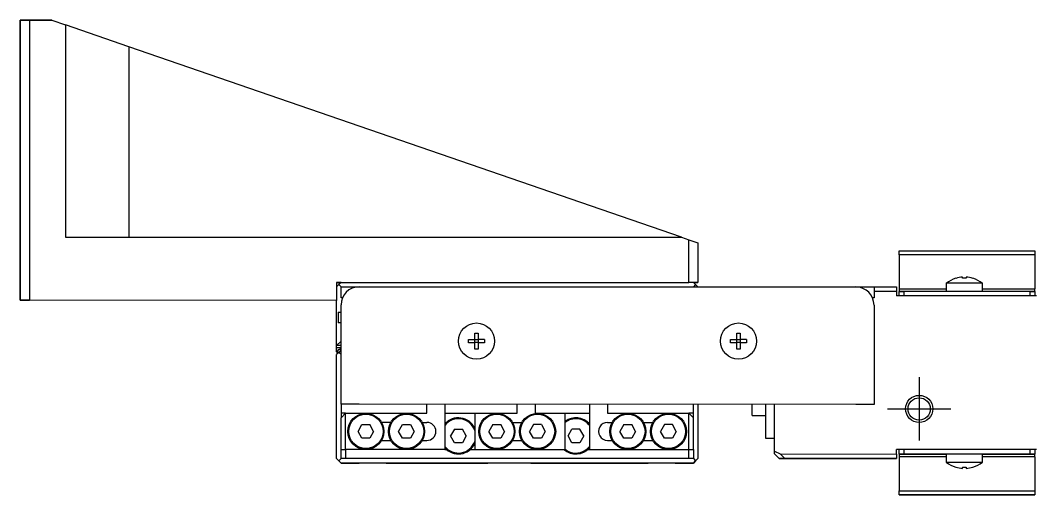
# Model space of a CAD drawing. Extents: x 0 to 634, y -8 to 556.
# Drawn here: x 0 to 112.4, y 256.8 to 309.3 of the extents above; entities that cross this region are included whole.
import ezdxf

# ---------------------------------------------------------------- set-up
doc = ezdxf.new("R2010")
doc.units = 0
doc.header["$LTSCALE"] = 0.5
doc.linetypes.add('CENTER', pattern=[50.8, 31.75, -6.35, 6.35, -6.35])
for name, color, linetype in [('MSM_CENTER', 1, 'CENTER'), ('MSM_CONTINUOUS', 7, 'CONTINUOUS'), ('MSM_NARROW', 5, 'CONTINUOUS')]:
    doc.layers.add(name, color=color, linetype=linetype)

msp = doc.modelspace()

# ---------------------------------------------------------------- linework, layer by layer
at = {"layer": 'MSM_CENTER'}
for p, q in [((99.5, 269.77), (99.5, 262.77)), ((96, 266.27), (103, 266.27))]:
    msp.add_line(p, q, dxfattribs=at)
at = {"layer": 'MSM_CONTINUOUS'}
for p, q in [((0, 278.29), (0, 309.29)), ((0, 309.29), (1, 309.29)), ((3.5, 309.29), (0, 309.29)), ((0, 309.29), (0, 278.29)), ((1, 309.29), (1, 278.29)), ((1, 309.29), (3.5, 309.29)), ((3.5, 309.29), (5, 308.77)), ((5, 308.77), (5, 285.29)), ((12, 306.36), (5, 308.77)), ((73.2, 285.28), (12, 306.36)), ((12, 306.36), (12, 285.29)), ((5, 285.29), (73.2, 285.28)), ((73.2, 285.28), (74, 285)), ((74, 280.28), (74, 285)), ((74, 285), (75, 284.66)), ((75, 284.66), (75, 280.28)), ((97.3, 283.77), (112.3, 283.77)), ((97.3, 283.33), (97.3, 283.77)), ((97.3, 283.33), (97.3, 279.57)), ((112.3, 283.33), (97.3, 283.33)), ((112.3, 283.77), (112.3, 283.33)), ((112.3, 283.33), (112.3, 279.56)), ((35, 280.28), (74, 280.28)), ((35, 280.28), (35, 278.28)), ((35.5, 280.28), (35, 280.28)), ((35.25, 280.03), (35, 279.78)), ((35.5, 280.28), (35.25, 280.03)), ((35.5, 279.78), (35.25, 280.03)), ((74.5, 280.28), (74, 280.28)), ((75, 280.28), (74.5, 280.28)), ((74.5, 280.28), (75, 280.28)), ((74.75, 280.03), (74.5, 280.28)), ((74.75, 280.03), (74.5, 279.78)), ((75, 279.78), (74.75, 280.03)), ((106.5, 280.17), (102.5, 280.17)), ((102.5, 280.17), (102.5, 279.27)), ((103.57, 280.73), (103.55, 280.73)), ((104.3, 280.73), (104.3, 280.86)), ((104.7, 280.73), (104.3, 280.73)), ((104.7, 280.86), (104.7, 280.73)), ((105.45, 280.73), (105.43, 280.73)), ((106.5, 279.27), (106.5, 280.17)), ((35.5, 279.78), (37.5, 279.78)), ((35.5, 278.58), (35.5, 279.78)), ((37.5, 279.78), (92.5, 279.77)), ((92.5, 279.77), (94.5, 279.77)), ((94.5, 279.77), (94.5, 278.57)), ((94.5, 279.77), (97, 279.77)), ((97, 279.27), (94.5, 279.27)), ((97, 279.77), (97, 279.27)), ((97, 279.27), (97, 278.77)), ((112.5, 278.77), (97, 278.77)), ((97.3, 279.57), (97.3, 279.27)), ((97.3, 279.57), (102.5, 279.57)), ((97.3, 278.77), (97.3, 279.27)), ((97.3, 279.27), (97.8, 279.27)), ((102.5, 279.27), (97.3, 279.27)), ((97.8, 279.27), (97.8, 278.77)), ((111.8, 279.27), (97.8, 279.27)), ((106.5, 279.57), (112.3, 279.56)), ((112.3, 279.27), (106.5, 279.27)), ((111.8, 278.77), (111.8, 279.27)), ((111.8, 279.27), (112.3, 279.27)), ((112.3, 279.27), (112.3, 279.56)), ((112.3, 279.27), (112.3, 278.77)), ((0, 278.29), (1, 278.29)), ((1, 278.29), (0, 278.29)), ((35, 278.28), (1, 278.29)), ((35, 273.28), (35, 278.28)), ((35.66, 278.58), (35.5, 278.58)), ((35.5, 267.98), (35.5, 277.78)), ((94.5, 278.57), (94.33, 278.57)), ((94.5, 277.77), (94.5, 267.97)), ((35.2, 276.98), (35.2, 275.78)), ((35.2, 276.98), (35.5, 276.98)), ((35.5, 275.78), (35.2, 275.78)), ((50.32, 274.67), (50.68, 274.67)), ((50.32, 273.96), (50.32, 274.67)), ((50.68, 274.67), (50.68, 273.96)), ((79.32, 274.66), (79.68, 274.66)), ((79.32, 273.96), (79.32, 274.66)), ((79.68, 274.66), (79.68, 273.96)), ((35, 273.28), (35.5, 273.78)), ((35.5, 273.28), (35, 273.28)), ((35, 273.08), (35, 273.28)), ((49.61, 273.6), (49.61, 273.96)), ((49.61, 273.96), (50.32, 273.96)), ((50.32, 273.6), (49.61, 273.6)), ((50.33, 273.95), (50.32, 273.96)), ((50.33, 273.61), (50.32, 273.6)), ((50.32, 272.89), (50.32, 273.6)), ((50.33, 273.61), (50.33, 273.95)), ((50.33, 273.95), (50.67, 273.95)), ((50.67, 273.61), (50.33, 273.61)), ((50.67, 273.95), (50.68, 273.96)), ((50.67, 273.95), (50.67, 273.61)), ((50.67, 273.61), (50.68, 273.6)), ((51.38, 273.96), (50.68, 273.96)), ((50.68, 273.6), (50.68, 272.89)), ((51.38, 273.6), (50.68, 273.6)), ((51.38, 273.96), (51.38, 273.6)), ((78.61, 273.6), (78.61, 273.96)), ((78.61, 273.96), (79.32, 273.96)), ((79.32, 273.6), (78.61, 273.6)), ((79.33, 273.95), (79.32, 273.96)), ((79.33, 273.61), (79.32, 273.6)), ((79.32, 272.89), (79.32, 273.6)), ((79.33, 273.61), (79.33, 273.95)), ((79.33, 273.95), (79.67, 273.95)), ((79.67, 273.61), (79.33, 273.61)), ((79.67, 273.95), (79.68, 273.96)), ((79.67, 273.95), (79.67, 273.61)), ((79.67, 273.61), (79.68, 273.6)), ((80.38, 273.96), (79.68, 273.96)), ((79.68, 273.6), (79.68, 272.89)), ((80.38, 273.6), (79.68, 273.6)), ((80.38, 273.96), (80.38, 273.6)), ((35, 273.08), (35.5, 273.08)), ((35, 272.58), (35, 273.08)), ((35.1, 272.48), (35, 272.58)), ((35.25, 272.53), (35, 272.28)), ((35, 260.78), (35, 272.28)), ((35.1, 272.38), (35.1, 272.58)), ((35.5, 272.78), (35.25, 272.53)), ((35.5, 272.28), (35.25, 272.53)), ((35.5, 272.88), (35.4, 272.88)), ((35.4, 272.88), (35.4, 272.68)), ((50.68, 272.89), (50.32, 272.89)), ((79.68, 272.89), (79.32, 272.89)), ((35.5, 266.78), (35.5, 267.98)), ((94.5, 267.97), (94.5, 266.77)), ((94.5, 266.77), (35.5, 266.78)), ((37.5, 266.78), (35.5, 266.78)), ((35.5, 266.78), (35.5, 265.78)), ((92.5, 266.77), (37.5, 266.78)), ((45, 265.78), (45, 266.78)), ((47, 266.78), (47, 261.78)), ((55, 265.78), (55, 266.78)), ((57, 266.78), (57, 265.78)), ((63, 266.78), (63, 261.78)), ((65, 266.78), (65, 265.78)), ((74.5, 265.78), (74.5, 266.78)), ((75, 266.78), (75, 260.78)), ((81, 265.53), (81, 266.78)), ((82.5, 266.78), (82.5, 263.03)), ((83.5, 261.58), (83.5, 266.78)), ((94.5, 266.77), (92.5, 266.77)), ((35.5, 265.28), (36, 265.78)), ((36, 265.78), (35.5, 265.78)), ((35.5, 265.78), (35.5, 265.28)), ((35.5, 261.78), (35.5, 265.28)), ((36, 261.78), (36, 265.78)), ((36, 265.78), (38.25, 265.78)), ((38.25, 265.78), (42.75, 265.78)), ((42.75, 265.78), (45, 265.78)), ((47, 265.78), (50.3, 265.78)), ((50.3, 265.78), (50.3, 261.78)), ((50.3, 265.78), (52.75, 265.78)), ((52.75, 265.78), (55, 265.78)), ((57, 265.78), (57.25, 265.78)), ((57.25, 265.78), (60.3, 265.78)), ((60.3, 261.78), (60.3, 265.78)), ((60.3, 265.78), (63, 265.78)), ((65, 265.78), (67.25, 265.78)), ((67.25, 265.78), (74, 265.78)), ((74, 261.78), (74, 265.78)), ((74, 265.78), (74.5, 265.28)), ((74.5, 265.78), (74, 265.78)), ((74.5, 265.28), (74.5, 265.78)), ((74.5, 261.78), (74.5, 265.28)), ((81, 265.53), (82.5, 265.53)), ((37.38, 263.78), (37.81, 264.53)), ((37.81, 264.53), (38.68, 264.53)), ((39.11, 263.78), (38.68, 264.53)), ((41.01, 264.78), (39.98, 264.78)), ((41.88, 263.78), (42.31, 264.53)), ((42.31, 264.53), (43.18, 264.53)), ((43.18, 264.53), (43.61, 263.78)), ((44.48, 264.78), (45, 264.78)), ((52.31, 264.53), (51.88, 263.78)), ((52.31, 264.53), (53.18, 264.53)), ((53.61, 263.78), (53.18, 264.53)), ((54.48, 264.78), (55.51, 264.78)), ((56.81, 264.53), (56.38, 263.78)), ((57.68, 264.53), (56.81, 264.53)), ((57.68, 264.53), (58.11, 263.78)), ((65, 264.78), (65.51, 264.78)), ((66.81, 264.53), (66.38, 263.78)), ((66.81, 264.53), (67.68, 264.53)), ((68.11, 263.78), (67.68, 264.53)), ((68.98, 264.78), (70.01, 264.78)), ((71.31, 264.53), (70.88, 263.78)), ((72.18, 264.53), (71.31, 264.53)), ((72.61, 263.78), (72.18, 264.53)), ((37.81, 263.03), (37.38, 263.78)), ((38.68, 263.03), (37.81, 263.03)), ((39.11, 263.78), (38.68, 263.03)), ((42.31, 263.03), (41.88, 263.78)), ((43.18, 263.03), (42.31, 263.03)), ((43.61, 263.78), (43.18, 263.03)), ((48.06, 264.03), (47.63, 263.28)), ((48.06, 262.53), (47.63, 263.28)), ((48.06, 264.03), (48.93, 264.03)), ((49.36, 263.28), (48.93, 264.03)), ((49.36, 263.28), (48.93, 262.53)), ((52.31, 263.03), (51.88, 263.78)), ((53.18, 263.03), (52.31, 263.03)), ((53.61, 263.78), (53.18, 263.03)), ((56.81, 263.03), (56.38, 263.78)), ((57.68, 263.03), (56.81, 263.03)), ((58.11, 263.78), (57.68, 263.03)), ((60.63, 263.28), (61.06, 264.03)), ((61.06, 262.53), (60.63, 263.28)), ((61.93, 264.03), (61.06, 264.03)), ((62.36, 263.28), (61.93, 264.03)), ((62.36, 263.28), (61.93, 262.53)), ((66.81, 263.03), (66.38, 263.78)), ((67.68, 263.03), (66.81, 263.03)), ((68.11, 263.78), (67.68, 263.03)), ((71.31, 263.03), (70.88, 263.78)), ((72.18, 263.03), (71.31, 263.03)), ((72.61, 263.78), (72.18, 263.03)), ((82.5, 263.03), (83.5, 263.03)), ((39.98, 262.78), (41.01, 262.78)), ((44.48, 262.78), (45, 262.78)), ((48.93, 262.53), (48.06, 262.53)), ((54.48, 262.78), (55.51, 262.78)), ((61.93, 262.53), (61.06, 262.53)), ((65, 262.78), (65.51, 262.78)), ((68.98, 262.78), (70.01, 262.78)), ((35, 260.78), (35.25, 260.53)), ((35.25, 260.53), (35, 260.78)), ((35.25, 260.53), (35.5, 260.78)), ((35.5, 260.78), (35.5, 261.78)), ((35.5, 261.78), (36, 261.78)), ((74.5, 260.78), (35.5, 260.78)), ((36, 260.78), (35.5, 260.78)), ((38.25, 261.78), (36, 261.78)), ((36, 261.78), (36, 260.78)), ((74, 260.78), (36, 260.78)), ((42.75, 261.78), (38.25, 261.78)), ((47, 261.78), (42.75, 261.78)), ((47, 261.78), (47.17, 261.78)), ((49.82, 261.78), (50.3, 261.78)), ((50.3, 261.78), (52.75, 261.78)), ((52.75, 261.78), (57.25, 261.78)), ((57.25, 261.78), (60.17, 261.78)), ((60.17, 261.78), (60.3, 261.78)), ((62.82, 261.78), (63, 261.78)), ((63, 261.78), (67.25, 261.78)), ((67.25, 261.78), (74, 261.78)), ((74, 260.78), (74, 261.78)), ((74, 261.78), (74.5, 261.78)), ((74.5, 260.78), (74, 260.78)), ((74.5, 261.78), (74.5, 260.78)), ((74.5, 260.78), (74.75, 260.53)), ((74.75, 260.53), (75, 260.78)), ((75, 260.78), (74.75, 260.53)), ((83.5, 261.58), (84.11, 261.28)), ((83.5, 261.28), (83.5, 261.58)), ((84, 260.78), (83.5, 261.28)), ((84.61, 260.78), (84, 260.78)), ((84, 260.78), (84.61, 260.78)), ((84.11, 261.28), (84.61, 260.78)), ((84.11, 261.28), (97, 261.27)), ((97, 260.77), (84.61, 260.78)), ((84.61, 260.78), (97, 260.77)), ((112.5, 261.77), (97, 261.77)), ((97, 261.27), (97, 261.77)), ((97.3, 261.77), (97, 261.77)), ((97, 261.27), (97, 260.77)), ((97.3, 260.98), (97.29, 257.21)), ((97.3, 261.27), (97.3, 261.77)), ((97.3, 261.27), (102.5, 261.27)), ((97.8, 261.27), (97.3, 261.27)), ((97.3, 261.27), (97.3, 260.98)), ((102.5, 260.98), (97.3, 260.98)), ((97.8, 261.77), (97.8, 261.27)), ((111.8, 261.27), (97.8, 261.27)), ((102.5, 261.27), (102.5, 260.38)), ((106.5, 261.27), (112.3, 261.27)), ((106.5, 260.37), (106.5, 261.27)), ((112.3, 260.98), (106.5, 260.98)), ((111.8, 261.27), (111.8, 261.77)), ((112.3, 261.27), (111.8, 261.27)), ((112.3, 260.98), (112.29, 257.21)), ((112.5, 261.77), (112.3, 261.77)), ((112.3, 261.77), (112.3, 261.27)), ((112.3, 260.98), (112.3, 261.27)), ((35.25, 260.53), (35.5, 260.28)), ((35.49, 260.29), (74.51, 260.29)), ((74.5, 260.28), (35.5, 260.28)), ((35.5, 260.28), (37.5, 260.28)), ((40.5, 260.28), (51.75, 260.28)), ((45, 260.28), (50, 260.28)), ((56.5, 260.28), (69.5, 260.28)), ((60, 260.28), (65, 260.28)), ((72.5, 260.28), (74.5, 260.28)), ((74.5, 260.28), (74.75, 260.53)), ((74.75, 260.53), (74.5, 260.28)), ((102.5, 260.38), (106.5, 260.37)), ((103.55, 259.82), (103.57, 259.82)), ((104.3, 259.82), (104.7, 259.82)), ((104.3, 259.69), (104.3, 259.82)), ((104.7, 259.82), (104.7, 259.69)), ((105.42, 259.82), (105.45, 259.82)), ((97.29, 256.77), (97.29, 257.21)), ((97.29, 257.21), (112.29, 257.21)), ((112.29, 256.77), (97.29, 256.77)), ((97.29, 256.77), (112.29, 256.77)), ((112.29, 257.21), (112.29, 256.77))]:
    msp.add_line(p, q, dxfattribs=at)
for centre, radius in [((50.5, 273.78), 2), ((79.5, 273.78), 2), ((99.5, 266.27), 1.23), ((38.25, 263.78), 2), ((38.25, 263.78), 1.9), ((42.75, 263.78), 2), ((42.75, 263.78), 1.9), ((52.75, 263.78), 2), ((52.75, 263.78), 1.9), ((57.25, 263.78), 2), ((57.25, 263.78), 1.9), ((67.25, 263.78), 2), ((67.25, 263.78), 1.9), ((71.75, 263.78), 2), ((71.75, 263.78), 1.9)]:
    msp.add_circle(centre, radius, dxfattribs=at)
for centre, radius, start, end in [((104.5, 277.67), 3.2, 107.2622, 128.6744), ((104.5, 277.67), 3.19, 93.5825, 106.8974), ((104.5, 277.67), 3.19, 73.0869, 86.4018), ((104.5, 277.67), 3.2, 51.31, 72.7222), ((37.5, 277.78), 2, 89.9922, 179.9922), ((92.5, 277.77), 2, 359.9922, 89.9922), ((35.4, 272.58), 0.3, 89.9922, 179.9922), ((48.5, 263.28), 2, 25.8341, 138.5825), ((61.5, 263.28), 2, 41.4018, 126.8621), ((45, 263.78), 1, 269.9922, 89.9922), ((48.5, 263.28), 1.9, 18.6639, 142.1285), ((58.3, 263.78), 1, 334.6237, 25.3606), ((61.5, 263.28), 1.9, 37.8558, 129.1589), ((65, 263.78), 1, 89.9922, 269.9922), ((48.5, 263.28), 1.9, 217.8558, 341.3204), ((48.5, 263.28), 2, 221.4018, 334.1502), ((61.5, 263.28), 2, 228.5825, 318.5825), ((61.5, 263.28), 1.9, 230.8255, 322.1285), ((104.5, 262.87), 3.2, 231.31, 252.7222), ((104.5, 262.87), 3.19, 253.0869, 266.4018), ((104.5, 262.87), 3.19, 273.5825, 286.8974), ((104.5, 262.87), 3.2, 287.2622, 308.6744)]:
    msp.add_arc(centre, radius, start, end, dxfattribs=at)
at = {"layer": 'MSM_NARROW'}
msp.add_circle((99.5, 266.27), 1.5, dxfattribs=at)

doc.saveas('drawing.dxf')
